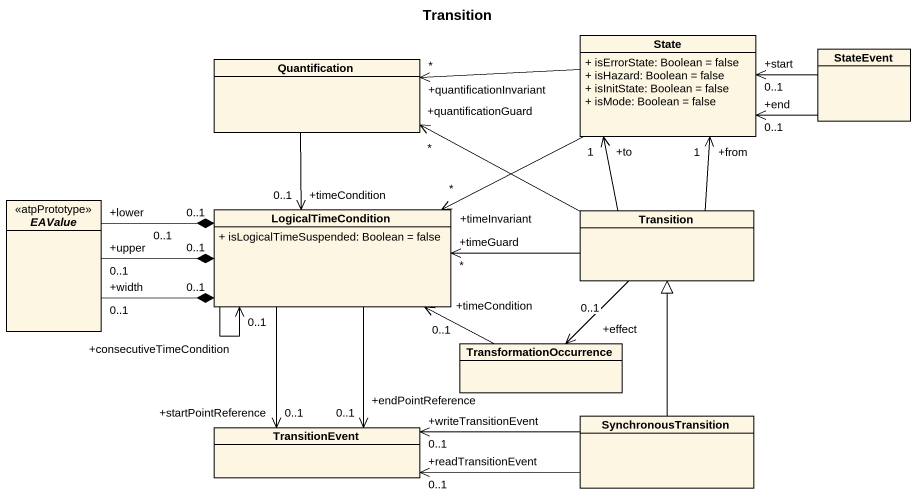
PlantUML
@startuml
title Transition
hide circle
hide empty members
skinparam classAttributeIconSize 0
class Quantification
class "State" as State_ {
  + isErrorState: Boolean = false
  + isHazard: Boolean = false
  + isInitState: Boolean = false
  + isMode: Boolean = false
}
class StateEvent
abstract class EAValue <<atpPrototype>>
class LogicalTimeCondition {
  + isLogicalTimeSuspended: Boolean = false
}
class Transition
class TransformationOccurrence
class TransitionEvent
class SynchronousTransition
Quantification --> "+timeCondition\n0..1" LogicalTimeCondition
State_ -left-> "+quantificationInvariant\n*" Quantification
State_ -left-> "+timeInvariant\n*" LogicalTimeCondition
StateEvent -left-> "+start\n0..1" State_
StateEvent -left-> "+end\n0..1" State_
EAValue "+upper\n0..1" -right-* "0..1" LogicalTimeCondition
EAValue "+lower\n0..1" -right-* "0..1" LogicalTimeCondition
EAValue "+width\n0..1" -right-* "0..1" LogicalTimeCondition
LogicalTimeCondition --> "+consecutiveTimeCondition\n0..1" LogicalTimeCondition
LogicalTimeCondition --> "+startPointReference\n0..1" TransitionEvent
LogicalTimeCondition --> "+endPointReference\n0..1" TransitionEvent
Transition -left-> "+quantificationGuard\n*" Quantification
Transition -up-> "+from\n1" State_
Transition -up-> "+to\n1" State_
Transition -left-> "+timeGuard\n*" LogicalTimeCondition
Transition --> "+effect\n0..1" TransformationOccurrence
TransformationOccurrence -left-> "+timeCondition\n0..1" LogicalTimeCondition
SynchronousTransition -up-|> Transition
SynchronousTransition -left-> "+writeTransitionEvent\n0..1" TransitionEvent
SynchronousTransition -left-> "+readTransitionEvent\n0..1" TransitionEvent
@enduml
